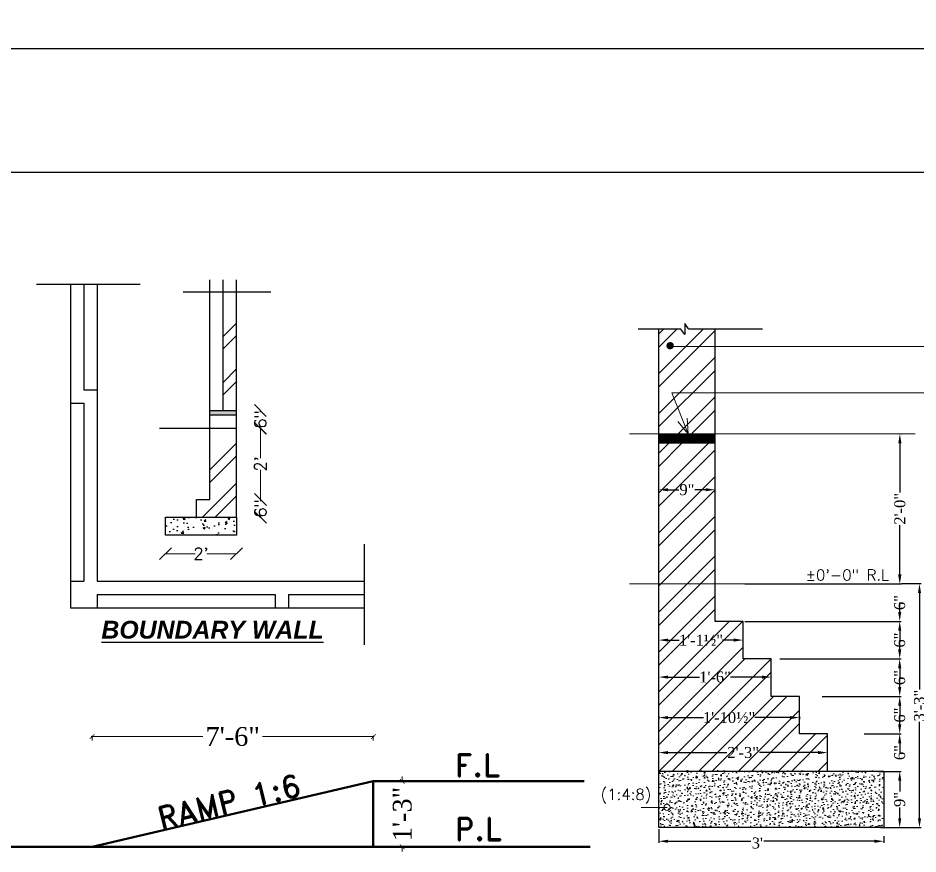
# Model space of a CAD drawing. Header units: inches. Extents: x 137014 to 144844, y -150241 to -148176.
# Drawn here: x 140888 to 141464, y -148806 to -148271 of the extents above; entities that cross this region are included whole.
import ezdxf
from ezdxf.enums import TextEntityAlignment as Align

# ---------------------------------------------------------------- set-up
doc = ezdxf.new("R2010")
doc.units = ezdxf.units.IN
doc.header["$LTSCALE"] = 15
doc.header["$MEASUREMENT"] = 0
doc.header["$PDMODE"] = 2
doc.layers.get('0').update_dxf_attribs({"linetype": 'CONTINUOUS'})
doc.layers.get('Defpoints').update_dxf_attribs({"linetype": 'CONTINUOUS'})
for name, color, linetype, lineweight in [('DIMENSION', 251, 'CONTINUOUS', 15), ('DIMENSIONS', 7, 'CONTINUOUS', 25), ('HAT', 7, 'CONTINUOUS', 13), ('LANDSCPE', 3, 'CONTINUOUS', 20), ('thin', 47, 'CONTINUOUS', 13), ('WALL', 1, 'CONTINUOUS', 30), ('WALLS', 1, 'CONTINUOUS', 50)]:
    doc.layers.add(name, color=color, linetype=linetype, lineweight=lineweight)
for name, color, linetype in [('DM', 8, 'CONTINUOUS'), ('HACH', 8, 'CONTINUOUS'), ('HATCH', 252, 'CONTINUOUS'), ('R-SIZE', 2, 'CONTINUOUS'), ('TEXT', 2, 'CONTINUOUS')]:
    doc.layers.add(name, color=color, linetype=linetype)
doc.styles.add('arial', font='times.ttf')
doc.styles.add('ROMANS', font='romans.shx')
doc.styles.get("Standard").update_dxf_attribs({"font": 'romand.shx', "height": 8})
doc.styles.add('style4', font='arial.ttf')
doc.styles.add('times', font='times.ttf', dxfattribs={"height": 6})
doc.dimstyles.new('AHSAN', dxfattribs={"dimtxt": 8, "dimasz": 2, "dimexe": 0, "dimexo": 0, "dimgap": 0, "dimtad": 0, "dimdec": 4, "dimzin": 0, "dimdsep": 46, "dimlunit": 4, "dimtxsty": 'ROMANS', "dimblk1": 'OBLIQUE', "dimblk2": 'OBLIQUE', "dimsah": 1, "dimcen": 0, "dimdle": 2, "dimclrd": 256, "dimclre": 256, "dimclrt": 5, "dimadec": 0, "dimazin": 0, "dimtfac": 1, "dimtdec": 4, "dimtofl": 0, "dimtmove": 1, "dimatfit": 3, "dimldrblk": 'OBLIQUE', "dimfxl": 12, "dimfxlon": 1, "dimtolj": 1, "dimtzin": 0, "dimarcsym": 0})
doc.dimstyles.new('NAUMAN', dxfattribs={"dimtxt": 7, "dimasz": 3, "dimexe": 0.5, "dimexo": 2, "dimgap": 3, "dimtad": 0, "dimdec": 1, "dimzin": 0, "dimdsep": 46, "dimlunit": 4, "dimtxsty": 'times', "dimblk1": 'ARCHTICK', "dimblk2": 'ARCHTICK', "dimsah": 1, "dimcen": 0, "dimdle": 0.5, "dimclrd": 256, "dimclre": 256, "dimclrt": 2, "dimadec": 0, "dimazin": 0, "dimtfac": 1, "dimtdec": 1, "dimtix": 1, "dimtofl": 0, "dimtmove": 1, "dimatfit": 3, "dimldrblk": 'ARCHTICK', "dimfxl": 4, "dimtolj": 1, "dimtzin": 0, "dimarcsym": 0})
doc.dimstyles.get("Standard").update_dxf_attribs({"dimtxt": 8, "dimasz": 3, "dimexe": 0, "dimexo": 6, "dimgap": 2, "dimtad": 0, "dimdec": 1, "dimzin": 0, "dimdsep": 46, "dimlunit": 4, "dimtxsty": 'ROMANS', "dimblk1": 'OBLIQUE', "dimblk2": 'OBLIQUE', "dimsah": 1, "dimcen": 0, "dimclrt": 256, "dimadec": 0, "dimazin": 0, "dimtm": 1e-09, "dimtfac": 1, "dimtdec": 1, "dimtofl": 0, "dimtmove": 1, "dimatfit": 0, "dimldrblk": 'OBLIQUE', "dimfxl": 12, "dimtolj": 1, "dimtzin": 0, "dimarcsym": 0})
doc.dimstyles.new('WKG DIM', dxfattribs={"dimtxt": 7, "dimasz": 6, "dimexe": 1, "dimexo": 1, "dimgap": 1, "dimtad": 0, "dimdec": 1, "dimrnd": 0.25, "dimzin": 0, "dimdsep": 46, "dimlunit": 4, "dimtxsty": 'arial', "dimcen": 0, "dimclrd": 256, "dimclre": 256, "dimclrt": 3, "dimadec": 0, "dimazin": 0, "dimtfac": 1, "dimtdec": 1, "dimtix": 1, "dimtofl": 0, "dimtmove": 2, "dimatfit": 3, "dimfxl": 1.5, "dimtolj": 1, "dimtzin": 0, "dimlwd": -1, "dimlwe": -1, "dimarcsym": 0})

# ---------------------------------------------------------------- blocks, each defined once
blk = doc.blocks.new('*D144')
at = {"layer": 'Defpoints', "color": 0, "ltscale": 5, "transparency": 16777216}
for p in [(141452.18, -148633.36), (141452.18, -148789.48), (141464.74, -148789.48)]:
    blk.add_point(p, dxfattribs=at)
at = {"layer": 'DM', "ltscale": 5, "transparency": 16777216}
for p, q in [((141453.18, -148633.36), (141465.74, -148633.36)), ((141464.74, -148639.36), (141464.74, -148701.05)), ((141464.74, -148783.48), (141464.74, -148721.8)), ((141453.18, -148789.48), (141465.74, -148789.48))]:
    blk.add_line(p, q, dxfattribs=at)
for points in [[(141463.74, -148639.36), (141465.74, -148639.36), (141464.74, -148633.36)], [(141463.74, -148783.48), (141465.74, -148783.48), (141464.74, -148789.48)]]:
    blk.add_solid(points, dxfattribs=at)
at = {"layer": 'DM', "color": 3, "ltscale": 5, "transparency": 16777216, "insert": (141464.74, -148711.42), "char_height": 7, "attachment_point": 5, "rotation": 90, "style": 'arial'}
blk.add_mtext('\\A1;3\'-3"', dxfattribs=at)
blk = doc.blocks.new('*D145')
at = {"layer": 'Defpoints', "color": 0, "ltscale": 5, "transparency": 16777216}
for p in [(141401.36, -148705.48), (141452.07, -148705.48), (141428.36, -148729.48)]:
    blk.add_point(p, dxfattribs=at)
at = {"layer": 'DM', "ltscale": 5, "transparency": 16777216}
for p, q in [((141452.07, -148699.48), (141452.07, -148693.48)), ((141402.36, -148705.48), (141453.07, -148705.48)), ((141429.36, -148729.48), (141453.07, -148729.48)), ((141452.07, -148735.48), (141452.07, -148741.48))]:
    blk.add_line(p, q, dxfattribs=at)
for points in [[(141451.07, -148699.48), (141453.07, -148699.48), (141452.07, -148705.48)], [(141451.07, -148735.48), (141453.07, -148735.48), (141452.07, -148729.48)]]:
    blk.add_solid(points, dxfattribs=at)
at = {"layer": 'DM', "color": 3, "ltscale": 5, "transparency": 16777216, "insert": (141452.07, -148717.48), "char_height": 7, "attachment_point": 5, "rotation": 90, "style": 'arial'}
blk.add_mtext('\\A1;6"', dxfattribs=at)
blk = doc.blocks.new('*D146')
at = {"layer": 'Defpoints', "color": 0, "ltscale": 5, "transparency": 16777216}
for p in [(141297.86, -148789.48), (141297.86, -148798.21), (141441.86, -148793.98)]:
    blk.add_point(p, dxfattribs=at)
at = {"layer": 'DM', "ltscale": 5, "transparency": 16777216}
for p, q in [((141297.86, -148790.48), (141297.86, -148799.21)), ((141303.86, -148798.21), (141356.85, -148798.21)), ((141435.86, -148798.21), (141365.03, -148798.21)), ((141441.86, -148794.98), (141441.86, -148799.21))]:
    blk.add_line(p, q, dxfattribs=at)
for points in [[(141303.86, -148797.21), (141303.86, -148799.21), (141297.86, -148798.21)], [(141435.86, -148797.21), (141435.86, -148799.21), (141441.86, -148798.21)]]:
    blk.add_solid(points, dxfattribs=at)
at = {"layer": 'DM', "color": 3, "ltscale": 5, "transparency": 16777216, "insert": (141360.94, -148799.38), "char_height": 7, "attachment_point": 5, "style": 'arial'}
blk.add_mtext("\\A1;3'", dxfattribs=at)
blk = doc.blocks.new('*D147')
at = {"layer": 'Defpoints', "color": 0, "ltscale": 5, "transparency": 16777216}
for p in [(141297.86, -148741.48), (141297.86, -148741.48), (141405.86, -148741.48)]:
    blk.add_point(p, dxfattribs=at)
at = {"layer": 'DM', "ltscale": 5, "transparency": 16777216}
for p, q in [((141303.86, -148741.48), (141341.38, -148741.48)), ((141399.86, -148741.48), (141362.33, -148741.48))]:
    blk.add_line(p, q, dxfattribs=at)
for points in [[(141303.86, -148740.48), (141303.86, -148742.48), (141297.86, -148741.48)], [(141399.86, -148740.48), (141399.86, -148742.48), (141405.86, -148741.48)]]:
    blk.add_solid(points, dxfattribs=at)
at = {"layer": 'DM', "color": 3, "ltscale": 5, "transparency": 16777216, "insert": (141351.86, -148741.48), "char_height": 7, "attachment_point": 5, "style": 'arial'}
blk.add_mtext('\\A1;2\'-3"', dxfattribs=at)
blk = doc.blocks.new('*D148')
at = {"layer": 'Defpoints', "color": 0, "ltscale": 5, "transparency": 16777216}
for p in [(141428.36, -148729.48), (141452.07, -148729.48), (141437.58, -148753.48)]:
    blk.add_point(p, dxfattribs=at)
at = {"layer": 'DM', "ltscale": 5, "transparency": 16777216}
for p, q in [((141452.07, -148723.48), (141452.07, -148717.48)), ((141429.36, -148729.48), (141453.07, -148729.48)), ((141438.58, -148753.48), (141453.07, -148753.48)), ((141452.07, -148759.48), (141452.07, -148765.48))]:
    blk.add_line(p, q, dxfattribs=at)
for points in [[(141451.07, -148723.48), (141453.07, -148723.48), (141452.07, -148729.48)], [(141451.07, -148759.48), (141453.07, -148759.48), (141452.07, -148753.48)]]:
    blk.add_solid(points, dxfattribs=at)
at = {"layer": 'DM', "color": 3, "ltscale": 5, "transparency": 16777216, "insert": (141452.07, -148741.48), "char_height": 7, "attachment_point": 5, "rotation": 90, "style": 'arial'}
blk.add_mtext('\\A1;6"', dxfattribs=at)
blk = doc.blocks.new('*D149')
at = {"layer": 'Defpoints', "color": 0, "ltscale": 5, "transparency": 16777216}
for p in [(141438.68, -148753.48), (141438.68, -148789.48), (141452.07, -148789.48)]:
    blk.add_point(p, dxfattribs=at)
at = {"layer": 'DM', "ltscale": 5, "transparency": 16777216}
for p, q in [((141439.68, -148753.48), (141453.07, -148753.48)), ((141452.07, -148759.48), (141452.07, -148766.33)), ((141452.07, -148783.48), (141452.07, -148776.63)), ((141439.68, -148789.48), (141453.07, -148789.48))]:
    blk.add_line(p, q, dxfattribs=at)
for points in [[(141451.07, -148759.48), (141453.07, -148759.48), (141452.07, -148753.48)], [(141451.07, -148783.48), (141453.07, -148783.48), (141452.07, -148789.48)]]:
    blk.add_solid(points, dxfattribs=at)
at = {"layer": 'DM', "color": 3, "ltscale": 5, "transparency": 16777216, "insert": (141452.07, -148771.48), "char_height": 7, "attachment_point": 5, "rotation": 90, "style": 'arial'}
blk.add_mtext('\\A1;9"', dxfattribs=at)
blk = doc.blocks.new('*D150')
at = {"layer": 'Defpoints', "color": 0, "ltscale": 5, "transparency": 16777216}
for p in [(141297.86, -148573.27), (141297.86, -148573.27), (141333.86, -148573.27)]:
    blk.add_point(p, dxfattribs=at)
at = {"layer": 'DM', "ltscale": 5, "transparency": 16777216}
for p, q in [((141303.86, -148573.27), (141310.71, -148573.27)), ((141327.86, -148573.27), (141321, -148573.27))]:
    blk.add_line(p, q, dxfattribs=at)
for points in [[(141303.86, -148572.27), (141303.86, -148574.27), (141297.86, -148573.27)], [(141327.86, -148572.27), (141327.86, -148574.27), (141333.86, -148573.27)]]:
    blk.add_solid(points, dxfattribs=at)
at = {"layer": 'DM', "color": 3, "ltscale": 5, "transparency": 16777216, "insert": (141315.86, -148573.27), "char_height": 7, "attachment_point": 5, "style": 'arial'}
blk.add_mtext('\\A1;9"', dxfattribs=at)
blk = doc.blocks.new('*D151')
at = {"layer": 'Defpoints', "color": 0, "ltscale": 5, "transparency": 16777216}
for p in [(141297.86, -148669.48), (141297.86, -148669.48), (141351.86, -148669.48)]:
    blk.add_point(p, dxfattribs=at)
at = {"layer": 'DM', "ltscale": 5, "transparency": 16777216}
for p, q in [((141303.86, -148669.48), (141311, -148669.48)), ((141345.86, -148669.48), (141338.71, -148669.48))]:
    blk.add_line(p, q, dxfattribs=at)
for points in [[(141303.86, -148668.48), (141303.86, -148670.48), (141297.86, -148669.48)], [(141345.86, -148668.48), (141345.86, -148670.48), (141351.86, -148669.48)]]:
    blk.add_solid(points, dxfattribs=at)
at = {"layer": 'DM', "color": 3, "ltscale": 5, "transparency": 16777216, "insert": (141324.86, -148669.48), "char_height": 7, "attachment_point": 5, "style": 'arial'}
blk.add_mtext('\\A1;1\'-1½"', dxfattribs=at)
blk = doc.blocks.new('*D152')
at = {"layer": 'Defpoints', "color": 0, "ltscale": 5, "transparency": 16777216}
for p in [(141297.86, -148717.48), (141387.86, -148717.48), (141297.86, -148719.08)]:
    blk.add_point(p, dxfattribs=at)
at = {"layer": 'DM', "ltscale": 5, "transparency": 16777216}
for p, q in [((141297.86, -148718.48), (141297.86, -148720.08)), ((141303.86, -148719.08), (141326.42, -148719.08)), ((141381.86, -148719.08), (141359.3, -148719.08)), ((141387.86, -148718.48), (141387.86, -148720.08))]:
    blk.add_line(p, q, dxfattribs=at)
for points in [[(141303.86, -148718.08), (141303.86, -148720.08), (141297.86, -148719.08)], [(141381.86, -148718.08), (141381.86, -148720.08), (141387.86, -148719.08)]]:
    blk.add_solid(points, dxfattribs=at)
at = {"layer": 'DM', "color": 3, "ltscale": 5, "transparency": 16777216, "insert": (141342.86, -148719.08), "char_height": 7, "attachment_point": 5, "style": 'arial'}
blk.add_mtext('\\A1;1\'-10½"', dxfattribs=at)
blk = doc.blocks.new('*D153')
at = {"layer": 'Defpoints', "color": 0, "ltscale": 5, "transparency": 16777216}
for p in [(141297.86, -148693.16), (141297.86, -148693.48), (141369.86, -148693.48)]:
    blk.add_point(p, dxfattribs=at)
at = {"layer": 'DM', "ltscale": 5, "transparency": 16777216}
for p, q in [((141297.86, -148692.48), (141297.86, -148692.16)), ((141303.86, -148693.16), (141323.88, -148693.16)), ((141363.86, -148693.16), (141343.84, -148693.16)), ((141369.86, -148692.48), (141369.86, -148692.16))]:
    blk.add_line(p, q, dxfattribs=at)
for points in [[(141303.86, -148692.16), (141303.86, -148694.16), (141297.86, -148693.16)], [(141363.86, -148692.16), (141363.86, -148694.16), (141369.86, -148693.16)]]:
    blk.add_solid(points, dxfattribs=at)
at = {"layer": 'DM', "color": 3, "ltscale": 5, "transparency": 16777216, "insert": (141333.86, -148693.16), "char_height": 7, "attachment_point": 5, "style": 'arial'}
blk.add_mtext('\\A1;1\'-6"', dxfattribs=at)
blk = doc.blocks.new('*D154')
at = {"layer": 'Defpoints', "color": 0, "ltscale": 5, "transparency": 16777216}
for p in [(141452.07, -148537.48), (141452.18, -148537.48), (141452.07, -148633.48)]:
    blk.add_point(p, dxfattribs=at)
at = {"layer": 'DM', "ltscale": 5, "transparency": 16777216}
for p, q in [((141453.07, -148537.48), (141453.18, -148537.48)), ((141452.18, -148543.48), (141452.18, -148575.01)), ((141452.18, -148627.48), (141452.18, -148595.96)), ((141453.07, -148633.48), (141453.18, -148633.48))]:
    blk.add_line(p, q, dxfattribs=at)
for points in [[(141451.18, -148543.48), (141453.18, -148543.48), (141452.18, -148537.48)], [(141451.18, -148627.48), (141453.18, -148627.48), (141452.18, -148633.48)]]:
    blk.add_solid(points, dxfattribs=at)
at = {"layer": 'DM', "color": 3, "ltscale": 5, "transparency": 16777216, "insert": (141452.18, -148585.48), "char_height": 7, "attachment_point": 5, "rotation": 90, "style": 'arial'}
blk.add_mtext('\\A1;2\'-0"', dxfattribs=at)
blk = doc.blocks.new('*D155')
at = {"layer": 'Defpoints', "color": 0, "ltscale": 5, "transparency": 16777216}
for p in [(141351.86, -148657.48), (141452.07, -148657.48), (141374.36, -148681.48)]:
    blk.add_point(p, dxfattribs=at)
at = {"layer": 'DM', "ltscale": 5, "transparency": 16777216}
for p, q in [((141452.07, -148651.48), (141452.07, -148645.48)), ((141352.86, -148657.48), (141453.07, -148657.48)), ((141375.36, -148681.48), (141453.07, -148681.48)), ((141452.07, -148687.48), (141452.07, -148693.48))]:
    blk.add_line(p, q, dxfattribs=at)
for points in [[(141451.07, -148651.48), (141453.07, -148651.48), (141452.07, -148657.48)], [(141451.07, -148687.48), (141453.07, -148687.48), (141452.07, -148681.48)]]:
    blk.add_solid(points, dxfattribs=at)
at = {"layer": 'DM', "color": 3, "ltscale": 5, "transparency": 16777216, "insert": (141452.07, -148669.48), "char_height": 7, "attachment_point": 5, "rotation": 90, "style": 'arial'}
blk.add_mtext('\\A1;6"', dxfattribs=at)
blk = doc.blocks.new('*D156')
at = {"layer": 'Defpoints', "color": 0, "ltscale": 5, "transparency": 16777216}
for p in [(141374.36, -148681.48), (141452.07, -148681.48), (141401.36, -148705.48)]:
    blk.add_point(p, dxfattribs=at)
at = {"layer": 'DM', "ltscale": 5, "transparency": 16777216}
for p, q in [((141452.07, -148675.48), (141452.07, -148669.48)), ((141375.36, -148681.48), (141453.07, -148681.48)), ((141402.36, -148705.48), (141453.07, -148705.48)), ((141452.07, -148711.48), (141452.07, -148717.48))]:
    blk.add_line(p, q, dxfattribs=at)
for points in [[(141451.07, -148675.48), (141453.07, -148675.48), (141452.07, -148681.48)], [(141451.07, -148711.48), (141453.07, -148711.48), (141452.07, -148705.48)]]:
    blk.add_solid(points, dxfattribs=at)
at = {"layer": 'DM', "color": 3, "ltscale": 5, "transparency": 16777216, "insert": (141452.07, -148693.48), "char_height": 7, "attachment_point": 5, "rotation": 90, "style": 'arial'}
blk.add_mtext('\\A1;6"', dxfattribs=at)
blk = doc.blocks.new('*D157')
at = {"layer": 'Defpoints', "color": 0, "ltscale": 5, "transparency": 16777216}
for p in [(141351.86, -148633.48), (141452.07, -148633.48), (141351.86, -148657.48)]:
    blk.add_point(p, dxfattribs=at)
at = {"layer": 'DM', "ltscale": 5, "transparency": 16777216}
for p, q in [((141452.07, -148627.48), (141452.07, -148621.48)), ((141352.86, -148633.48), (141453.07, -148633.48)), ((141352.86, -148657.48), (141453.07, -148657.48)), ((141452.07, -148663.48), (141452.07, -148669.48))]:
    blk.add_line(p, q, dxfattribs=at)
for points in [[(141451.07, -148627.48), (141453.07, -148627.48), (141452.07, -148633.48)], [(141451.07, -148663.48), (141453.07, -148663.48), (141452.07, -148657.48)]]:
    blk.add_solid(points, dxfattribs=at)
at = {"layer": 'DM', "color": 3, "ltscale": 5, "transparency": 16777216, "insert": (141452.07, -148645.48), "char_height": 7, "attachment_point": 5, "rotation": 90, "style": 'arial'}
blk.add_mtext('\\A1;6"', dxfattribs=at)
blk = doc.blocks.new('_ARCHTICK')
at = {"color": 0, "linetype": 'ByBlock', "const_width": 0.15}
blk.add_lwpolyline([(-0.5, -0.5), (0.5, 0.5)], dxfattribs=at)
blk = doc.blocks.new('*D523')
at = {"layer": 'Defpoints', "color": 0, "transparency": 16777216}
for p in [(179254.77, -179503.45), (179434.77, -179531.99), (179254.77, -179573.99)]:
    blk.add_point(p, dxfattribs=at)
at = {"layer": 'DIMENSION', "lineweight": -2, "transparency": 16777216}
for p, q in [((179254.27, -179503.45), (179325.66, -179503.45)), ((179254.77, -179505.95), (179254.77, -179502.95)), ((179435.27, -179503.45), (179363.87, -179503.45)), ((179434.77, -179505.95), (179434.77, -179502.95))]:
    blk.add_line(p, q, dxfattribs=at)
at = {"layer": 'DIMENSION', "lineweight": -2, "transparency": 16777216, "xscale": 3, "yscale": 3, "zscale": 3, "rotation": 180}
blk.add_blockref('_ARCHTICK', (179254.77, -179503.45), dxfattribs=at)
at = {"layer": 'DIMENSION', "lineweight": -2, "transparency": 16777216, "xscale": 3, "yscale": 3, "zscale": 3}
blk.add_blockref('_ARCHTICK', (179434.77, -179503.45), dxfattribs=at)
at = {"layer": 'DIMENSION', "color": 2, "transparency": 16777216, "insert": (179344.77, -179503.45), "char_height": 6, "attachment_point": 5, "style": 'times'}
blk.add_mtext('\\A1;{\\H2x;7\'-6"}', dxfattribs=at)
blk = doc.blocks.new('*D522')
at = {"layer": 'Defpoints', "color": 0, "transparency": 16777216}
for p in [(179434.77, -179531.99), (179434.77, -179573.99), (179453.34, -179573.99)]:
    blk.add_point(p, dxfattribs=at)
at = {"layer": 'DIMENSION', "lineweight": -2, "transparency": 16777216}
for p, q in [((179450.84, -179531.99), (179453.84, -179531.99)), ((179453.34, -179531.99), (179453.34, -179528.99)), ((179450.84, -179573.99), (179453.84, -179573.99)), ((179453.34, -179573.99), (179453.34, -179576.99))]:
    blk.add_line(p, q, dxfattribs=at)
at = {"layer": 'DIMENSION', "lineweight": -2, "transparency": 16777216, "xscale": 3, "yscale": 3, "zscale": 3}
for p, rotation in [((179453.34, -179531.99), 270), ((179453.34, -179573.99), 90)]:
    blk.add_blockref('_ARCHTICK', p, dxfattribs=dict(at, rotation=rotation))
at = {"layer": 'DIMENSION', "color": 2, "transparency": 16777216, "insert": (179453.34, -179552.99), "char_height": 6, "attachment_point": 5, "rotation": 90, "style": 'times'}
blk.add_mtext('\\A1;{\\H2x;1\'-3"}', dxfattribs=at)
blk = doc.blocks.new('_OBLIQUE')
at = {"color": 0, "linetype": 'ByBlock'}
blk.add_line((-0.5, -0.5), (0.5, 0.5), dxfattribs=at)
blk = doc.blocks.new('*D203')
at = {"layer": 'Defpoints', "color": 0, "transparency": 16777216}
for p in [(2356.8, 704.31), (2392.8, 704.31), (2392.8, 704.31)]:
    blk.add_point(p, dxfattribs=at)
at = {"layer": 'DIMENSIONS', "color": 0, "lineweight": -2, "transparency": 16777216}
for p, q in [((2356.8, 704.37), (2356.8, 704.49)), ((2356.8, 704.31), (2371.83, 704.31)), ((2392.8, 704.31), (2377.78, 704.31)), ((2392.8, 704.37), (2392.8, 704.49))]:
    blk.add_line(p, q, dxfattribs=at)
at = {"layer": 'DIMENSIONS', "color": 0, "lineweight": -2, "transparency": 16777216, "xscale": 6, "yscale": 6, "zscale": 6, "rotation": 180}
blk.add_blockref('_OBLIQUE', (2356.8, 704.31), dxfattribs=at)
at = {"layer": 'DIMENSIONS', "color": 0, "lineweight": -2, "transparency": 16777216, "xscale": 6, "yscale": 6, "zscale": 6}
blk.add_blockref('_OBLIQUE', (2392.8, 704.31), dxfattribs=at)
at = {"layer": 'DIMENSIONS', "color": 0, "transparency": 16777216, "insert": (2374.8, 704.31), "char_height": 9, "attachment_point": 5}
blk.add_mtext("\\A1;{\\H0.6667x;2'}", dxfattribs=at)
blk = doc.blocks.new('*D204')
at = {"layer": 'Defpoints', "color": 0, "transparency": 16777216}
for p in [(2404.87, 731.71), (2404.87, 731.71), (2404.87, 722.71)]:
    blk.add_point(p, dxfattribs=at)
at = {"layer": 'DIMENSIONS', "color": 0, "lineweight": -2, "transparency": 16777216}
for p, q in [((2404.8, 731.71), (2404.69, 731.71)), ((2404.87, 731.71), (2404.87, 730.87)), ((2404.8, 722.71), (2404.69, 722.71)), ((2404.87, 722.71), (2404.87, 723.55))]:
    blk.add_line(p, q, dxfattribs=at)
at = {"layer": 'DIMENSIONS', "color": 0, "lineweight": -2, "transparency": 16777216, "xscale": 6, "yscale": 6, "zscale": 6}
for p, rotation in [((2404.87, 731.71), 90), ((2404.87, 722.71), 270)]:
    blk.add_blockref('_OBLIQUE', p, dxfattribs=dict(at, rotation=rotation))
at = {"layer": 'DIMENSIONS', "color": 0, "transparency": 16777216, "insert": (2404.87, 727.21), "char_height": 9, "attachment_point": 5, "rotation": 90}
blk.add_mtext('\\A1;{\\H0.6667x;6"}', dxfattribs=at)
blk = doc.blocks.new('*D205')
at = {"layer": 'Defpoints', "color": 0, "transparency": 16777216}
for p in [(2404.87, 767.71), (2404.87, 767.71), (2404.87, 731.71)]:
    blk.add_point(p, dxfattribs=at)
at = {"layer": 'DIMENSIONS', "color": 0, "lineweight": -2, "transparency": 16777216}
for p, q in [((2404.8, 767.71), (2404.69, 767.71)), ((2404.87, 767.71), (2404.87, 752.69)), ((2404.87, 731.71), (2404.87, 746.73)), ((2404.8, 731.71), (2404.69, 731.71))]:
    blk.add_line(p, q, dxfattribs=at)
at = {"layer": 'DIMENSIONS', "color": 0, "lineweight": -2, "transparency": 16777216, "xscale": 6, "yscale": 6, "zscale": 6}
for p, rotation in [((2404.87, 767.71), 90), ((2404.87, 731.71), 270)]:
    blk.add_blockref('_OBLIQUE', p, dxfattribs=dict(at, rotation=rotation))
at = {"layer": 'DIMENSIONS', "color": 0, "transparency": 16777216, "insert": (2404.87, 749.71), "char_height": 9, "attachment_point": 5, "rotation": 90}
blk.add_mtext("\\A1;{\\H0.6667x;2'}", dxfattribs=at)
blk = doc.blocks.new('*D206')
at = {"layer": 'Defpoints', "color": 0, "transparency": 16777216}
for p in [(2404.8, 776.71), (2404.8, 776.71), (2404.8, 767.71)]:
    blk.add_point(p, dxfattribs=at)
at = {"layer": 'DIMENSIONS', "color": 0, "lineweight": -2, "transparency": 16777216}
for p, q in [((2404.74, 776.71), (2404.62, 776.71)), ((2404.8, 776.71), (2404.8, 775.87)), ((2404.74, 767.71), (2404.62, 767.71)), ((2404.8, 767.71), (2404.8, 768.55))]:
    blk.add_line(p, q, dxfattribs=at)
at = {"layer": 'DIMENSIONS', "color": 0, "lineweight": -2, "transparency": 16777216, "xscale": 6, "yscale": 6, "zscale": 6}
for p, rotation in [((2404.8, 776.71), 90), ((2404.8, 767.71), 270)]:
    blk.add_blockref('_OBLIQUE', p, dxfattribs=dict(at, rotation=rotation))
at = {"layer": 'DIMENSIONS', "color": 0, "transparency": 16777216, "insert": (2404.8, 772.21), "char_height": 9, "attachment_point": 5, "rotation": 90}
blk.add_mtext('\\A1;{\\H0.6667x;6"}', dxfattribs=at)
blk = doc.blocks.new('*D1336')
at = {"layer": 'Defpoints', "color": 0, "ltscale": 5, "transparency": 16777216}
for p in [(141865.51, -148291.09), (139129.51, -148370.09), (141865.51, -148370.09)]:
    blk.add_point(p, dxfattribs=at)
at = {"layer": 'HACH', "lineweight": -2, "ltscale": 5, "transparency": 16777216}
for p, q in [((139127.51, -148291.09), (140313.94, -148291.09)), ((139129.51, -148303.09), (139129.51, -148291.09)), ((141867.51, -148291.09), (140681.08, -148291.09)), ((141865.51, -148303.09), (141865.51, -148291.09))]:
    blk.add_line(p, q, dxfattribs=at)
at = {"layer": 'HACH', "lineweight": -2, "ltscale": 5, "transparency": 16777216, "xscale": 2, "yscale": 2, "zscale": 2, "rotation": 180}
blk.add_blockref('_OBLIQUE', (139129.51, -148291.09), dxfattribs=at)
at = {"layer": 'HACH', "lineweight": -2, "ltscale": 5, "transparency": 16777216, "xscale": 2, "yscale": 2, "zscale": 2}
blk.add_blockref('_OBLIQUE', (141865.51, -148291.09), dxfattribs=at)
at = {"layer": 'HACH', "color": 5, "ltscale": 5, "transparency": 16777216, "insert": (140497.51, -148291.09), "char_height": 30, "attachment_point": 5, "style": 'ROMANS'}
blk.add_mtext("\\A1;28.25----228'", dxfattribs=at)
blk = doc.blocks.new('ERTERTE')
at = {"layer": 'WALLS'}
for p, q in [((179434.77, -179531.99), (179434.77, -179573.99)), ((179160.06, -179573.99), (179573.5, -179573.99))]:
    blk.add_line(p, q, dxfattribs=at)
blk.add_lwpolyline([(179254.77, -179573.99), (179434.77, -179531.99), (179569.79, -179531.99)], dxfattribs=at)
at = {"layer": 'TEXT'}
for s, height, p in [('F.L', 14.4, (179487.06, -179529.02)), ('P.L', 14.4, (179487.06, -179569.85)), ('%%UDISABLED RAMP DETAIL', 16.8, (179218.87, -179620.93)), ('SCALE. 1/4"=1\'-0"', 10.08, (179222.32, -179639.78))]:
    blk.add_text(s, height=height, dxfattribs=at).set_placement(p)
blk.add_text('RAMP 1:6', height=14.4, rotation=13.63832, dxfattribs=at).set_placement((179298.94, -179563.09))
at = {"layer": 'DIMENSION'}
dim = blk.add_linear_dim(base=(179254.77, -179503.45), p1=(179434.77, -179531.99), p2=(179254.77, -179573.99), text='{\\H2x;7\'-6"}', dimstyle='NAUMAN', override={"dimfxl": 2.5, "dimfxlon": 1, "dimarcsym": 1}, dxfattribs=at)
dim.commit()
dim.dimension.update_dxf_attribs({"geometry": '*D523', "text_midpoint": (179344.77, -179503.45)})
dim = blk.add_linear_dim(base=(179453.34, -179573.99), p1=(179434.77, -179531.99), p2=(179434.77, -179573.99), angle=90, text='{\\H2x;1\'-3"}', dimstyle='NAUMAN', override={"dimtxt": 9, "dimfxl": 2.5, "dimfxlon": 1, "dimarcsym": 1}, dxfattribs=at)
dim.commit()
dim.dimension.update_dxf_attribs({"geometry": '*D522', "text_midpoint": (179453.34, -179552.99)})
blk = doc.blocks.new('BOUNDARY WALL')
at = {"layer": 'HATCH'}
blk.add_hatch(color=8, dxfattribs=at).paths.add_polyline_path([(2379.3, 776.71), (2379.3, 774.46), (2392.8, 774.46), (2392.8, 776.71)])
at = {"layer": 'HATCH', "ltscale": 22.5}
h = blk.add_hatch(dxfattribs=at)
h.set_pattern_fill('AR-CONC', color=256, scale=1.5, style=0)
h.set_pattern_definition([(50, (7766.553, -2204.541), (10.758903, -0.941282), [1.125, -12.375]), (355, (7766.553, -2204.541), (-2.08127, 11.282882), [0.9, -9.9]), (100.4514, (7767.45, -2204.62), (8.67764, 10.341593), [0.956103, -10.517132]), (46.1842, (7766.553, -2201.541), (16.008616, -2.482785), [1.6875, -18.5625]), (96.6356, (7767.887, -2201.748), (14.01994, 14.61177), [1.434154, -15.775695]), (351.1842, (7766.553, -2201.541), (14.01993, 14.61178), [1.35, -14.85]), (21, (7768.053, -2202.291), (8.953606, -6.039283), [1.125, -12.375]), (326, (7768.053, -2202.291), (3.64973, 10.87725), [0.9, -9.9]), (71.4514, (7768.799, -2202.794), (12.60334, 4.837957), [0.956103, -10.517132]), (37.5, (7766.553, -2204.541), (0.1823978, 4.9934078), [0, -9.78, 0, -10.05, 0, -9.9375]), (7.5, (7766.553, -2204.541), (3.946043, 5.9161757), [0, -5.73, 0, -9.555, 0, -3.7875]), (327.5, (7763.208, -2204.541), (8.0073365, -0.338323), [0, -3.75, 0, -11.7, 0, -15.525]), (317.5, (7761.708, -2204.541), (8.7477925, 1.501575), [0, -4.875, 0, -7.77, 0, -11.025])])
h.paths.add_polyline_path([(2356.8, 722.71), (2356.8, 713.71), (2392.8, 713.71), (2392.8, 722.71)])
at = {"layer": 'HATCH', "color": 8}
for p, q in [((2315.55, 840.46), (2315.55, 787.21)), ((2315.55, 787.21), (2322.3, 787.21)), ((2308.8, 780.46), (2315.55, 780.46)), ((2315.55, 780.46), (2315.55, 690.46)), ((2308.8, 690.46), (2315.55, 690.46)), ((2322.3, 683.71), (2412.3, 683.71)), ((2322.3, 683.71), (2322.3, 676.96)), ((2412.3, 683.71), (2412.3, 676.96)), ((2419.05, 683.71), (2457.3, 683.71)), ((2419.05, 683.71), (2419.05, 676.96))]:
    blk.add_line(p, q, dxfattribs=at)
at = {"layer": 'HATCH', "ltscale": 22.5}
for p, q in [((2386.05, 814.21), (2392.8, 820.96)), ((2386.05, 807.84), (2392.8, 814.59)), ((2386.05, 790.96), (2392.8, 797.71)), ((2386.05, 784.59), (2392.8, 791.34)), ((2379.3, 746.71), (2392.8, 760.21)), ((2379.3, 740.34), (2392.8, 753.84)), ((2375.55, 722.71), (2392.8, 739.96)), ((2381.92, 722.71), (2392.8, 733.59))]:
    blk.add_line(p, q, dxfattribs=at)
at = {"layer": 'WALL', "ltscale": 22.5}
for p, q in [((2379.3, 731.71), (2379.3, 842.71)), ((2386.05, 776.71), (2386.05, 842.71)), ((2392.8, 722.71), (2392.8, 842.71)), ((2344.05, 840.46), (2291.55, 840.46)), ((2308.8, 840.46), (2308.8, 676.96)), ((2322.3, 840.46), (2322.3, 690.46)), ((2365.8, 836.71), (2410.05, 836.71)), ((2379.3, 776.71), (2392.8, 776.71)), ((2379.3, 774.46), (2392.8, 774.46)), ((2353.8, 767.71), (2392.8, 767.71)), ((2372.55, 722.71), (2372.55, 731.71)), ((2372.55, 731.71), (2379.3, 731.71)), ((2356.8, 722.71), (2392.8, 722.71)), ((2356.8, 713.71), (2356.8, 722.71)), ((2392.8, 722.71), (2392.8, 713.71)), ((2392.8, 713.71), (2356.8, 713.71)), ((2457.3, 709.21), (2457.3, 658.21)), ((2322.3, 690.46), (2457.3, 690.46)), ((2308.8, 676.96), (2457.3, 676.96))]:
    blk.add_line(p, q, dxfattribs=at)
at = {"layer": 'TEXT', "ltscale": 22.5, "insert": (2324.4, 670.4), "char_height": 9, "width": 247.32, "attachment_point": 1, "style": 'style4'}
blk.add_mtext('{\\fArial|b1|i1|c0|p34;\\LBOUNDARY WALL\\C11; }', dxfattribs=at)
at = {"layer": 'DIMENSIONS'}
for base, p1, p2, text, picture, middle in [((2404.8, 776.71), (2404.8, 767.71), (2404.8, 776.71), '{\\H0.6667x;6"}', '*D206', (2404.8, 772.21)), ((2404.87, 767.71), (2404.87, 731.71), (2404.87, 767.71), "{\\H0.6667x;2'}", '*D205', (2404.87, 749.71)), ((2404.87, 731.71), (2404.87, 722.71), (2404.87, 731.71), '{\\H0.6667x;6"}', '*D204', (2404.87, 727.21))]:
    dim = blk.add_linear_dim(base=base, p1=p1, p2=p2, angle=90, text=text, dimstyle='Standard', override={"dimasz": 6}, dxfattribs=at)
    dim.commit()
    dim.dimension.update_dxf_attribs({"geometry": picture, "text_midpoint": middle, "text_rotation": 90})
dim = blk.add_linear_dim(base=(2392.8, 704.31), p1=(2356.8, 704.31), p2=(2392.8, 704.31), text="{\\H0.6667x;2'}", dimstyle='Standard', override={"dimasz": 6}, dxfattribs=at)
dim.commit()
dim.dimension.update_dxf_attribs({"geometry": '*D203', "text_midpoint": (2374.8, 704.31)})

msp = doc.modelspace()

# ---------------------------------------------------------------- hatches: boundary and pattern name
at = {"layer": 'HAT'}
h = msp.add_hatch(dxfattribs=at)
h.set_pattern_fill('AR-CONC', color=256, style=0)
h.set_pattern_definition([(50, (58345.3794, -24606.1826), (7.17260183, -0.62752135), [0.75, -8.25]), (355, (58345.3794, -24606.1826), (-1.38751334, 7.52192134), [0.6, -6.6]), (100.4514, (58345.977, -24606.235), (5.78509382, 6.89439542), [0.6374019, -7.01142112]), (46.1842, (58345.379, -24604.183), (10.6724105, -1.65519014), [1.125, -12.375]), (96.6356, (58346.269, -24604.32), (9.34662706, 9.7411787), [0.9561029, -10.51713]), (351.1842, (58345.379, -24604.183), (9.34661945, 9.741186), [0.9, -9.9]), (21, (58346.3794, -24604.6826), (5.96907052, -4.0261889), [0.75, -8.25]), (326, (58346.3794, -24604.6826), (2.43315332, 7.25150045), [0.6, -6.6]), (71.4514, (58346.877, -24605.018), (8.4022263, 3.22530497), [0.6374019, -7.01142112]), (37.5, (58345.3794, -24606.1826), (0.121598553, 3.32893854), [0, -6.52, 0, -6.7, 0, -6.625]), (7.5, (58345.3794, -24606.1826), (2.630695374, 3.94411712), [0, -3.82, 0, -6.37, 0, -2.525]), (327.5, (58343.1494, -24606.1826), (5.33822436, -0.225548717), [0, -2.5, 0, -7.8, 0, -10.35]), (317.5, (58342.1494, -24606.1826), (5.8318617, 1.00104982), [0, -3.25, 0, -5.18, 0, -7.35])])
h.paths.add_polyline_path([(141441.6658, -148753.0208), (141297.6658, -148753.0208), (141297.6658, -148776.06669), (141300.9935, -148776.06669, -1), (141304.9935, -148776.06669, -1), (141300.9935, -148776.06669), (141297.6658, -148776.06669), (141297.6658, -148789.0208), (141441.6658, -148789.0208)])
at = {"layer": 'thin'}
h = msp.add_hatch(dxfattribs=at)
h.set_pattern_fill('ANSI32', color=256, scale=48, style=0)
h.set_pattern_definition([(45, (130025.428, -149716.299), (-12.727922, 12.727922), []), (45, (130033.913, -149716.299), (-12.727922, 12.727922), [])])
h.paths.add_polyline_path([(141297.85792, -148543.48089), (141333.85792, -148543.48089), (141333.85792, -148657.48089), (141351.85792, -148657.48089), (141351.85792, -148681.48089), (141369.85792, -148681.48089), (141369.85792, -148705.48089), (141387.85792, -148705.48089), (141387.85792, -148729.48089), (141405.85792, -148729.48089), (141405.85792, -148753.48089), (141297.85792, -148753.48089)])
h.paths.add_polyline_path([(141307.1396, -148481.11815, 1.132569193), (141303.20095, -148481.60973), (141297.85792, -148481.60973), (141297.85792, -148470.4278), (141312.03662, -148470.4278), (141314.58766, -148473.96894), (141314.44592, -148466.88665), (141316.82093, -148470.35012), (141333.85792, -148470.35012), (141333.85792, -148537.48089), (141316.57724, -148537.48089), (141306.17387, -148511.23997), (141297.85792, -148511.23997), (141297.85792, -148481.60973), (141303.20095, -148481.60973, 0.882948262)])
h.paths.add_polyline_path([(141297.85792, -148511.23997), (141306.17387, -148511.23997), (141316.57724, -148537.48089), (141297.85792, -148537.48089)])
h.paths.add_polyline_path([(141363.48903, -148731.30627), (141340.22682, -148731.30627), (141340.22682, -148743.48089), (141363.48903, -148743.48089)], flags=24)
h.paths.add_polyline_path([(141321.99571, -148563.09774), (141309.72013, -148563.09774), (141309.72013, -148575.26691), (141321.99571, -148575.26691)], flags=24)
h.paths.add_polyline_path([(141340.28303, -148659.03342), (141309.43282, -148659.03342), (141309.43282, -148671.48089), (141340.28303, -148671.48089)], flags=24)
h.paths.add_polyline_path([(141361.08003, -148708.62755), (141324.63582, -148708.62755), (141324.63582, -148721.07503), (141361.08003, -148721.07503)], flags=24)
h.paths.add_polyline_path([(141345.08876, -148682.99304), (141322.62709, -148682.99304), (141322.62709, -148695.1622), (141345.08876, -148695.1622)], flags=24)
h = msp.add_hatch(dxfattribs=at)
h.set_pattern_fill('ANSI31', color=256, style=0)
h.set_pattern_definition([(135, (149433.34245, -149364.79593), (0.0883883476, 0.0883883476), [])])
h.paths.add_polyline_path([(141307.09204, -148481.12754, -1), (141303.09204, -148481.12754, -1)])
h = msp.add_hatch(dxfattribs=at)
h.set_pattern_fill('ANSI31', color=256, style=0)
h.set_pattern_definition([(135, (149435.71642, -149374.48089), (0.0883883476, 0.0883883476), [])])
h.paths.add_polyline_path([(141297.85792, -148543.48089), (141297.85792, -148537.48089), (141333.85792, -148537.48089), (141333.85792, -148543.48089)])

# ---------------------------------------------------------------- linework, layer by layer
for p, q in [((141304.60984, -148481.60973), (141531.80096, -148481.5079)), ((141537.5885, -148511.13814), (141306.17387, -148511.23997)), ((141306.17387, -148511.23997), (141316.57724, -148537.48089)), ((141316.57724, -148537.48089), (141316.11741, -148527.42924)), ((141316.57724, -148537.48089), (141310.03366, -148529.61547)), ((141461.99401, -148537.48089), (141279.0357, -148537.48089)), ((141333.85792, -148537.48089), (141297.85792, -148537.48089)), ((141333.85792, -148543.48089), (141297.85792, -148543.48089)), ((141462.89469, -148633.48089), (141279.0357, -148633.48089)), ((141286.57981, -148776.52679), (141303.18563, -148776.52679))]:
    msp.add_line(p, q, dxfattribs=at)
for centre in [(141305.1396, -148481.11815), (141303.18563, -148776.52679)]:
    msp.add_circle(centre, 2, dxfattribs=at)
at = {"layer": 'WALL'}
for p, q in [((139129.51063, -148370.08812), (141865.51063, -148370.08812)), ((141312.03662, -148470.4278), (141284.68412, -148470.4278)), ((141297.85792, -148789.48089), (141297.85792, -148470.4278)), ((141314.58766, -148473.96894), (141312.03662, -148470.4278)), ((141314.44592, -148466.88665), (141314.58766, -148473.96894)), ((141316.82093, -148470.35012), (141314.44592, -148466.88665)), ((141316.82093, -148470.35012), (141364.15582, -148470.35012)), ((141333.85792, -148657.48089), (141333.85792, -148470.35012)), ((141351.85792, -148657.48089), (141333.85792, -148657.48089)), ((141351.85792, -148681.48089), (141351.85792, -148657.48089)), ((141369.85792, -148681.48089), (141351.85792, -148681.48089)), ((141369.85792, -148705.48089), (141369.85792, -148681.48089)), ((141387.85792, -148705.48089), (141369.85792, -148705.48089)), ((141387.85792, -148729.48089), (141387.85792, -148705.48089)), ((141405.85792, -148729.48089), (141387.85792, -148729.48089)), ((141405.85792, -148753.48089), (141405.85792, -148729.48089)), ((141441.85792, -148753.48089), (141297.85792, -148753.48089)), ((141441.85792, -148753.48089), (141441.85792, -148789.48089)), ((141441.85792, -148789.48089), (141297.85792, -148789.48089))]:
    msp.add_line(p, q, dxfattribs=at)

# ---------------------------------------------------------------- block references
at = {"layer": 'DIMENSION'}
msp.add_blockref('ERTERTE', (-38319.64471, 30772.21026), dxfattribs=at)
at = {"layer": 'LANDSCPE', "xscale": 1.265625, "yscale": 1.265625, "zscale": 1.265625}
msp.add_blockref('BOUNDARY WALL', (137999.22515, -149505.60239), dxfattribs=at)

# ---------------------------------------------------------------- texts
at = {"layer": 'R-SIZE', "style": 'ROMANS'}
for s, p in [('%%P0\'-0" R.L', (141418.56331, -148627.84934)), ('(1:4:8)', (141276.86589, -148768.71988))]:
    msp.add_text(s, height=7, dxfattribs=at).set_placement(p, align=Align.MIDDLE)

# ---------------------------------------------------------------- dimensions: what is measured, and where the dimension line sits
at = {"layer": 'DM', "ltscale": 5}
for base, p1, p2, angle, text, picture, middle in [((141452.18122, -148537.48089), (141452.06505, -148633.48089), (141452.06505, -148537.48089), 90, '2\'-0"', '*D154', (141452.18122, -148585.48089)), ((141297.85792, -148573.26691), (141333.85792, -148573.26691), (141297.85792, -148573.26691), 180, '9"', '*D150', (141315.85792, -148573.26691)), ((141452.06505, -148633.48089), (141351.85792, -148657.48089), (141351.85792, -148633.48089), 90, '6"', '*D157', (141452.06505, -148645.48089)), ((141464.73979, -148789.48089), (141452.18122, -148633.36472), (141452.18122, -148789.48089), 90, '3\'-3"', '*D144', (141464.73979, -148711.4228)), ((141452.06505, -148657.48089), (141374.35792, -148681.48089), (141351.85792, -148657.48089), 90, '6"', '*D155', (141452.06505, -148669.48089)), ((141297.85792, -148669.48089), (141351.85792, -148669.48089), (141297.85792, -148669.48089), 180, '1\'-1½"', '*D151', (141324.85792, -148669.48089)), ((141452.06505, -148681.48089), (141401.35792, -148705.48089), (141374.35792, -148681.48089), 90, '6"', '*D156', (141452.06505, -148693.48089)), ((141297.85792, -148693.1622), (141369.85792, -148693.48089), (141297.85792, -148693.48089), 180, '1\'-6"', '*D153', (141333.85792, -148693.1622)), ((141452.06505, -148705.48089), (141428.35792, -148729.48089), (141401.35792, -148705.48089), 90, '6"', '*D145', (141452.06505, -148717.48089)), ((141297.85792, -148719.07503), (141387.85792, -148717.48089), (141297.85792, -148717.48089), 180, '1\'-10½"', '*D152', (141342.85792, -148719.07503)), ((141452.06505, -148729.48089), (141437.58344, -148753.48089), (141428.35792, -148729.48089), 90, '6"', '*D148', (141452.06505, -148741.48089)), ((141297.85792, -148741.48089), (141405.85792, -148741.48089), (141297.85792, -148741.48089), 180, '2\'-3"', '*D147', (141351.85792, -148741.48089)), ((141452.06505, -148789.48089), (141438.67874, -148753.48089), (141438.67874, -148789.48089), 90, '9"', '*D149', (141452.06505, -148771.48089))]:
    dim = msp.add_linear_dim(base=base, p1=p1, p2=p2, angle=angle, text=text, dimstyle='WKG DIM', dxfattribs=at)
    dim.commit()
    dim.dimension.update_dxf_attribs({"geometry": picture, "text_midpoint": middle})
dim = msp.add_linear_dim(base=(141297.85792, -148798.21349), p1=(141441.85792, -148793.98089), p2=(141297.85792, -148789.48089), angle=180, text="3'", dimstyle='WKG DIM', dxfattribs=at)
dim.commit()
dim.dimension.update_dxf_attribs({"geometry": '*D146', "text_midpoint": (141360.93978, -148799.37594), "dimtype": 160})
at = {"layer": 'HACH', "ltscale": 5}
dim = msp.add_aligned_dim(p1=(139129.51063, -148370.08812), p2=(141865.51063, -148370.08812), distance=78.99985, text='28.25----<>', dimstyle='AHSAN', override={"dimtxt": 30}, dxfattribs=at)
dim.commit()
dim.dimension.update_dxf_attribs({"geometry": '*D1336', "text_midpoint": (140497.51063, -148291.08827)})

doc.saveas('drawing.dxf')
